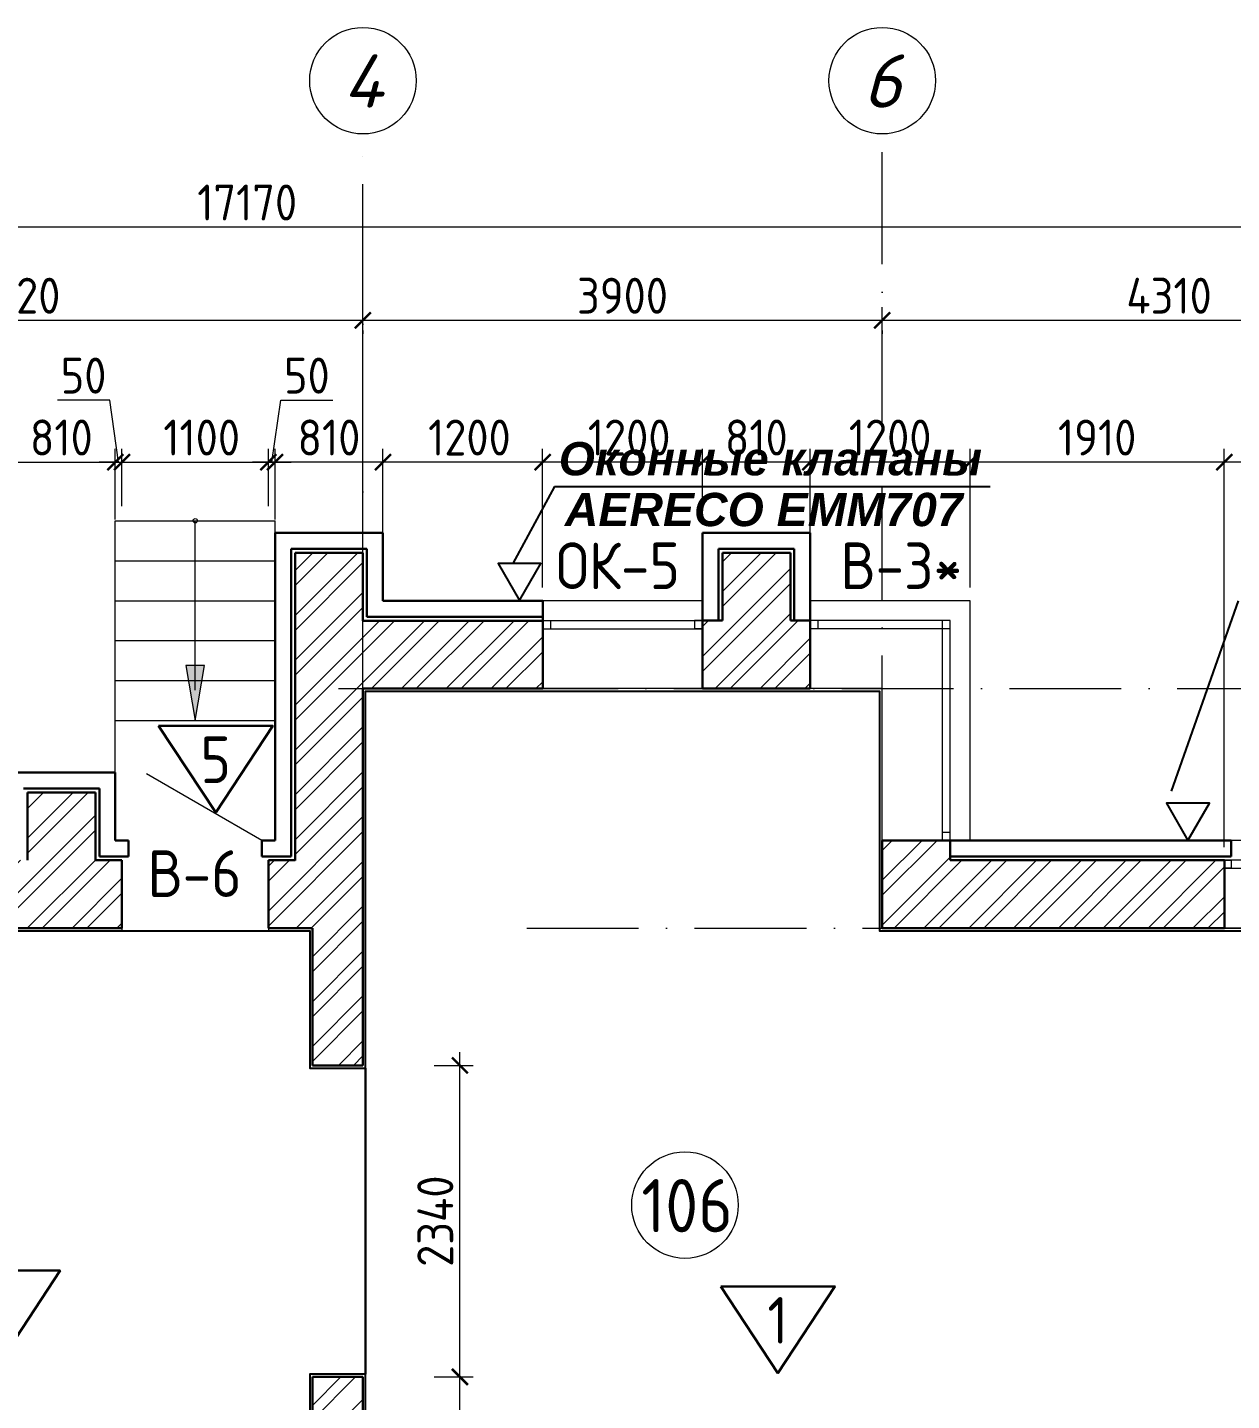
# Model space of a CAD drawing. Header units: millimetres. Extents: x 854812 to 1164625, y 589925 to 823301.
# Drawn here: x 1018185 to 1027229, y 738715 to 749027 of the extents above; entities that cross this region are included whole.
import ezdxf
from ezdxf.enums import TextEntityAlignment as Align

# ---------------------------------------------------------------- set-up
doc = ezdxf.new("R2010")
doc.units = ezdxf.units.MM
doc.linetypes.add('ACAD_ISO10W100', pattern=[18, 12, -3, 0, -3])
doc.linetypes.add('JIS_08_15', pattern=[17.25, 15, -0.75, 0.75, -0.75])
doc.layers.get('Defpoints').update_dxf_attribs({"color": 40})
for name, color, linetype, lineweight in [('АР_Марка_двери', 13, 'Continuous', 9), ('АР_Отделка_трапы-лотки', 133, 'Continuous', 13), ('АР_Штрих_материалы', 27, 'Continuous', 9), ('ДВЕРИ', 184, 'Continuous', 18), ('окна', 132, 'Continuous', 18), ('оси', 50, 'JIS_08_15', 9), ('размеры', 215, 'Continuous', 13), ('стены', 172, 'Continuous', 30), ('текст', 7, 'Continuous', 13), ('УКАЗАТЕЛЬ', 6, 'Continuous', 13)]:
    doc.layers.add(name, color=color, linetype=linetype, lineweight=lineweight)
doc.styles.add('GOST 2.304', font='isocpeur.ttf', dxfattribs={"width": 0.9})
doc.styles.add('Isocpeur', font='isocpeui.ttf')
doc.styles.add('style1', font='arialbi.ttf')
doc.dimstyles.new('1', dxfattribs={"dimscale": 100, "dimtxt": 2.7, "dimasz": 1.2, "dimexe": 1, "dimexo": 1, "dimgap": 0.5, "dimtad": 1, "dimdec": 0, "dimzin": 0, "dimdsep": 46, "dimtxsty": 'GOST 2.304', "dimblk": 'ARCHTICK', "dimcen": 0.09, "dimdle": 1, "dimclrd": 256, "dimclre": 256, "dimclrt": 7, "dimadec": 0, "dimazin": 0, "dimtfac": 1, "dimtdec": 0, "dimtmove": 1, "dimatfit": 3, "dimldrblk": 'ARCHTICK', "dimfxl": 100, "dimtolj": 1, "dimtzin": 0, "dimlwd": 5, "dimlwe": 5, "dimarcsym": 1})

# ---------------------------------------------------------------- blocks, each defined once
blk = doc.blocks.new('ок1000')
at = {"layer": 'окна', "ltscale": 0.1}
for p, q in [((962542, 736582), (962542, 735582)), ((961882, 736532), (961882, 735632))]:
    blk.add_line(p, q, dxfattribs=at)
for points in [[(962092, 735582), (962092, 736582), (962032, 736582), (962032, 735582)], [(962092, 736530), (962092, 736582), (962032, 736582), (962032, 736530)], [(962092, 735634), (962092, 735582), (962032, 735582), (962032, 735634)]]:
    blk.add_lwpolyline(points, close=True, dxfattribs=at)
blk = doc.blocks.new('_ArchTick')
at = {"color": 0, "linetype": 'ByBlock', "const_width": 0.15}
blk.add_lwpolyline([(-0.5, -0.5), (0.5, 0.5)], dxfattribs=at)
blk = doc.blocks.new('*D662')
at = {"layer": 'Defpoints', "color": 0, "lineweight": 50, "ltscale": 0.1}
for p in [(1022055, 745762), (1023255, 745232), (1022055, 744722)]:
    blk.add_point(p, dxfattribs=at)
at = {"layer": 'размеры', "lineweight": 5, "ltscale": 0.1}
for p, q in [((1022055, 744822), (1022055, 745862)), ((1023255, 745332), (1023255, 745862)), ((1023355, 745762), (1021955, 745762))]:
    blk.add_line(p, q, dxfattribs=at)
at = {"layer": 'размеры', "lineweight": 5, "ltscale": 0.1, "xscale": 120, "yscale": 120, "zscale": 120, "rotation": 180}
blk.add_blockref('_ArchTick', (1022055, 745762), dxfattribs=at)
at = {"layer": 'размеры', "lineweight": 5, "ltscale": 0.1, "xscale": 120, "yscale": 120, "zscale": 120}
blk.add_blockref('_ArchTick', (1023255, 745762), dxfattribs=at)
at = {"layer": 'размеры', "color": 7, "ltscale": 0.1, "insert": (1022705, 745947), "char_height": 270, "attachment_point": 5, "style": 'GOST 2.304'}
blk.add_mtext('\\A1;1200', dxfattribs=at)
blk = doc.blocks.new('*D663')
at = {"layer": 'Defpoints', "color": 0, "lineweight": 50, "ltscale": 0.1}
for p in [(1024065, 745762), (1024065, 744722), (1025265, 744722)]:
    blk.add_point(p, dxfattribs=at)
at = {"layer": 'размеры', "lineweight": 5, "ltscale": 0.1}
for p, q in [((1024065, 744822), (1024065, 745862)), ((1025265, 744822), (1025265, 745862)), ((1025365, 745762), (1023965, 745762))]:
    blk.add_line(p, q, dxfattribs=at)
at = {"layer": 'размеры', "lineweight": 5, "ltscale": 0.1, "xscale": 120, "yscale": 120, "zscale": 120, "rotation": 180}
blk.add_blockref('_ArchTick', (1024065, 745762), dxfattribs=at)
at = {"layer": 'размеры', "lineweight": 5, "ltscale": 0.1, "xscale": 120, "yscale": 120, "zscale": 120}
blk.add_blockref('_ArchTick', (1025265, 745762), dxfattribs=at)
at = {"layer": 'размеры', "color": 7, "ltscale": 0.1, "insert": (1024665, 745947), "char_height": 270, "attachment_point": 5, "style": 'GOST 2.304'}
blk.add_mtext('\\A1;1200', dxfattribs=at)
blk = doc.blocks.new('*D664')
at = {"layer": 'Defpoints', "color": 0, "lineweight": 50, "ltscale": 0.1}
for p in [(1023255, 745762), (1023255, 745232), (1024065, 745232)]:
    blk.add_point(p, dxfattribs=at)
at = {"layer": 'размеры', "lineweight": 5, "ltscale": 0.1}
for p, q in [((1023255, 745332), (1023255, 745862)), ((1024065, 745332), (1024065, 745862)), ((1024165, 745762), (1023155, 745762))]:
    blk.add_line(p, q, dxfattribs=at)
at = {"layer": 'размеры', "lineweight": 5, "ltscale": 0.1, "xscale": 120, "yscale": 120, "zscale": 120, "rotation": 180}
blk.add_blockref('_ArchTick', (1023255, 745762), dxfattribs=at)
at = {"layer": 'размеры', "lineweight": 5, "ltscale": 0.1, "xscale": 120, "yscale": 120, "zscale": 120}
blk.add_blockref('_ArchTick', (1024065, 745762), dxfattribs=at)
at = {"layer": 'размеры', "color": 7, "ltscale": 0.1, "insert": (1023660, 745947), "char_height": 270, "attachment_point": 5, "style": 'GOST 2.304'}
blk.add_mtext('\\A1;810', dxfattribs=at)
blk = doc.blocks.new('*D527')
at = {"layer": 'Defpoints', "color": 0, "lineweight": 50, "ltscale": 0.1}
for p in [(1019995, 745762), (1018895, 745509), (1019995, 745509)]:
    blk.add_point(p, dxfattribs=at)
at = {"layer": 'размеры', "lineweight": 5, "ltscale": 0.1}
for p, q in [((1018895, 745609), (1018895, 745862)), ((1019995, 745609), (1019995, 745862)), ((1018795, 745762), (1020095, 745762))]:
    blk.add_line(p, q, dxfattribs=at)
at = {"layer": 'размеры', "lineweight": 5, "ltscale": 0.1, "xscale": 120, "yscale": 120, "zscale": 120, "rotation": 180}
blk.add_blockref('_ArchTick', (1018895, 745762), dxfattribs=at)
at = {"layer": 'размеры', "lineweight": 5, "ltscale": 0.1, "xscale": 120, "yscale": 120, "zscale": 120}
blk.add_blockref('_ArchTick', (1019995, 745762), dxfattribs=at)
at = {"layer": 'размеры', "color": 7, "ltscale": 0.1, "insert": (1019494, 745947), "char_height": 270, "attachment_point": 5, "style": 'GOST 2.304'}
blk.add_mtext('\\A1;1100', dxfattribs=at)
blk = doc.blocks.new('*D537')
at = {"layer": 'Defpoints', "color": 0, "lineweight": 50, "ltscale": 0.1}
for p in [(1027175, 745762), (1027175, 742772), (1028175, 742772)]:
    blk.add_point(p, dxfattribs=at)
at = {"layer": 'размеры', "lineweight": 5, "ltscale": 0.1}
for p, q in [((1027175, 742872), (1027175, 745862)), ((1028175, 742872), (1028175, 745862)), ((1028275, 745762), (1027075, 745762))]:
    blk.add_line(p, q, dxfattribs=at)
at = {"layer": 'размеры', "lineweight": 5, "ltscale": 0.1, "xscale": 120, "yscale": 120, "zscale": 120, "rotation": 180}
blk.add_blockref('_ArchTick', (1027175, 745762), dxfattribs=at)
at = {"layer": 'размеры', "lineweight": 5, "ltscale": 0.1, "xscale": 120, "yscale": 120, "zscale": 120}
blk.add_blockref('_ArchTick', (1028175, 745762), dxfattribs=at)
at = {"layer": 'размеры', "color": 7, "ltscale": 0.1, "insert": (1027675, 745947), "char_height": 270, "attachment_point": 5, "style": 'GOST 2.304'}
blk.add_mtext('\\A1;1000', dxfattribs=at)
blk = doc.blocks.new('*D538')
at = {"layer": 'Defpoints', "color": 0, "lineweight": 50, "ltscale": 0.1}
for p in [(1025265, 745762), (1025265, 744722), (1027175, 742772)]:
    blk.add_point(p, dxfattribs=at)
at = {"layer": 'размеры', "lineweight": 5, "ltscale": 0.1}
for p, q in [((1025265, 744822), (1025265, 745862)), ((1027175, 742872), (1027175, 745862)), ((1027275, 745762), (1025165, 745762))]:
    blk.add_line(p, q, dxfattribs=at)
at = {"layer": 'размеры', "lineweight": 5, "ltscale": 0.1, "xscale": 120, "yscale": 120, "zscale": 120, "rotation": 180}
blk.add_blockref('_ArchTick', (1025265, 745762), dxfattribs=at)
at = {"layer": 'размеры', "lineweight": 5, "ltscale": 0.1, "xscale": 120, "yscale": 120, "zscale": 120}
blk.add_blockref('_ArchTick', (1027175, 745762), dxfattribs=at)
at = {"layer": 'размеры', "color": 7, "ltscale": 0.1, "insert": (1026220, 745947), "char_height": 270, "attachment_point": 5, "style": 'GOST 2.304'}
blk.add_mtext('\\A1;1910', dxfattribs=at)
blk = doc.blocks.new('*D539')
at = {"layer": 'Defpoints', "color": 0, "lineweight": 50, "ltscale": 0.1}
for p in [(1020045, 745762), (1020045, 745232), (1020855, 745232)]:
    blk.add_point(p, dxfattribs=at)
at = {"layer": 'размеры', "lineweight": 5, "ltscale": 0.1}
for p, q in [((1020045, 745332), (1020045, 745862)), ((1020855, 745332), (1020855, 745862)), ((1020955, 745762), (1019945, 745762))]:
    blk.add_line(p, q, dxfattribs=at)
at = {"layer": 'размеры', "lineweight": 5, "ltscale": 0.1, "xscale": 120, "yscale": 120, "zscale": 120, "rotation": 180}
blk.add_blockref('_ArchTick', (1020045, 745762), dxfattribs=at)
at = {"layer": 'размеры', "lineweight": 5, "ltscale": 0.1, "xscale": 120, "yscale": 120, "zscale": 120}
blk.add_blockref('_ArchTick', (1020855, 745762), dxfattribs=at)
at = {"layer": 'размеры', "color": 7, "ltscale": 0.1, "insert": (1020450, 745947), "char_height": 270, "attachment_point": 5, "style": 'GOST 2.304'}
blk.add_mtext('\\A1;810', dxfattribs=at)
blk = doc.blocks.new('*D541')
at = {"layer": 'Defpoints', "color": 0, "lineweight": 50, "ltscale": 0.1}
for p in [(1018845, 745762), (1018035, 745232), (1018845, 745232)]:
    blk.add_point(p, dxfattribs=at)
at = {"layer": 'размеры', "lineweight": 5, "ltscale": 0.1}
for p, q in [((1018035, 745332), (1018035, 745862)), ((1018845, 745332), (1018845, 745862)), ((1017935, 745762), (1018945, 745762))]:
    blk.add_line(p, q, dxfattribs=at)
at = {"layer": 'размеры', "lineweight": 5, "ltscale": 0.1, "xscale": 120, "yscale": 120, "zscale": 120, "rotation": 180}
blk.add_blockref('_ArchTick', (1018035, 745762), dxfattribs=at)
at = {"layer": 'размеры', "lineweight": 5, "ltscale": 0.1, "xscale": 120, "yscale": 120, "zscale": 120}
blk.add_blockref('_ArchTick', (1018845, 745762), dxfattribs=at)
at = {"layer": 'размеры', "color": 7, "ltscale": 0.1, "insert": (1018440, 745947), "char_height": 270, "attachment_point": 5, "style": 'GOST 2.304'}
blk.add_mtext('\\A1;810', dxfattribs=at)
blk = doc.blocks.new('*D544')
at = {"layer": 'Defpoints', "color": 0, "lineweight": 50, "ltscale": 0.1}
for p in [(1021140, 738892), (1021434, 738892), (1020705, 737482)]:
    blk.add_point(p, dxfattribs=at)
at = {"layer": 'размеры', "lineweight": 5, "ltscale": 0.1}
for p, q in [((1021434, 737382), (1021434, 738992)), ((1021240, 738892), (1021534, 738892)), ((1020805, 737482), (1021534, 737482))]:
    blk.add_line(p, q, dxfattribs=at)
at = {"layer": 'размеры', "lineweight": 5, "ltscale": 0.1, "xscale": 120, "yscale": 120, "zscale": 120}
for p, rotation in [((1021434, 738892), 90), ((1021434, 737482), 270)]:
    blk.add_blockref('_ArchTick', p, dxfattribs=dict(at, rotation=rotation))
at = {"layer": 'размеры', "color": 7, "ltscale": 0.1, "insert": (1021249, 738050), "char_height": 270, "attachment_point": 5, "rotation": 90, "style": 'GOST 2.304'}
blk.add_mtext('\\A1;1410', dxfattribs=at)
blk = doc.blocks.new('*D545')
at = {"layer": 'Defpoints', "color": 0, "lineweight": 50, "ltscale": 0.1}
for p in [(1021140, 741232), (1021434, 741232), (1021240, 738892)]:
    blk.add_point(p, dxfattribs=at)
at = {"layer": 'размеры', "lineweight": 5, "ltscale": 0.1}
for p, q in [((1021434, 738792), (1021434, 741332)), ((1021240, 741232), (1021534, 741232)), ((1021340, 738892), (1021534, 738892))]:
    blk.add_line(p, q, dxfattribs=at)
at = {"layer": 'размеры', "lineweight": 5, "ltscale": 0.1, "xscale": 120, "yscale": 120, "zscale": 120}
for p, rotation in [((1021434, 741232), 90), ((1021434, 738892), 270)]:
    blk.add_blockref('_ArchTick', p, dxfattribs=dict(at, rotation=rotation))
at = {"layer": 'размеры', "color": 7, "ltscale": 0.1, "insert": (1021249, 740062), "char_height": 270, "attachment_point": 5, "rotation": 90, "style": 'GOST 2.304'}
blk.add_mtext('\\A1;2340', dxfattribs=at)
blk = doc.blocks.new('*D548')
at = {"layer": 'Defpoints', "color": 0, "lineweight": 50}
for p in [(1024605, 746850), (1024605, 746827), (1028915, 746850)]:
    blk.add_point(p, dxfattribs=at)
at = {"layer": 'размеры', "lineweight": 5}
for p, q in [((1029015, 746827), (1024505, 746827)), ((1024605, 746750), (1024605, 746727)), ((1028915, 746750), (1028915, 746727))]:
    blk.add_line(p, q, dxfattribs=at)
at = {"layer": 'размеры', "lineweight": 5, "xscale": 120, "yscale": 120, "zscale": 120, "rotation": 180}
blk.add_blockref('_ArchTick', (1024605, 746827), dxfattribs=at)
at = {"layer": 'размеры', "lineweight": 5, "xscale": 120, "yscale": 120, "zscale": 120}
blk.add_blockref('_ArchTick', (1028915, 746827), dxfattribs=at)
at = {"layer": 'размеры', "color": 7, "insert": (1026760, 747012), "char_height": 270, "attachment_point": 5, "style": 'GOST 2.304'}
blk.add_mtext('\\A1;4310', dxfattribs=at)
blk = doc.blocks.new('*D549')
at = {"layer": 'Defpoints', "color": 0, "lineweight": 50}
for p in [(1011745, 747550), (1011745, 747527), (1028915, 747550)]:
    blk.add_point(p, dxfattribs=at)
at = {"layer": 'размеры', "lineweight": 5}
for p, q in [((1029015, 747527), (1011645, 747527)), ((1011745, 747450), (1011745, 747427)), ((1028915, 747450), (1028915, 747427))]:
    blk.add_line(p, q, dxfattribs=at)
at = {"layer": 'размеры', "lineweight": 5, "xscale": 120, "yscale": 120, "zscale": 120, "rotation": 180}
blk.add_blockref('_ArchTick', (1011745, 747527), dxfattribs=at)
at = {"layer": 'размеры', "lineweight": 5, "xscale": 120, "yscale": 120, "zscale": 120}
blk.add_blockref('_ArchTick', (1028915, 747527), dxfattribs=at)
at = {"layer": 'размеры', "color": 7, "insert": (1019836, 747712), "char_height": 270, "attachment_point": 5, "style": 'GOST 2.304'}
blk.add_mtext('\\A1;17170', dxfattribs=at)
blk = doc.blocks.new('*D550')
at = {"layer": 'Defpoints', "color": 0, "lineweight": 50, "ltscale": 0.1}
for p in [(1020705, 746827), (1020705, 746467), (1024605, 746467)]:
    blk.add_point(p, dxfattribs=at)
at = {"layer": 'размеры', "lineweight": 5, "ltscale": 0.1}
for p, q in [((1020705, 746567), (1020705, 746927)), ((1024605, 746567), (1024605, 746927)), ((1024705, 746827), (1020605, 746827))]:
    blk.add_line(p, q, dxfattribs=at)
at = {"layer": 'размеры', "lineweight": 5, "ltscale": 0.1, "xscale": 120, "yscale": 120, "zscale": 120, "rotation": 180}
blk.add_blockref('_ArchTick', (1020705, 746827), dxfattribs=at)
at = {"layer": 'размеры', "lineweight": 5, "ltscale": 0.1, "xscale": 120, "yscale": 120, "zscale": 120}
blk.add_blockref('_ArchTick', (1024605, 746827), dxfattribs=at)
at = {"layer": 'размеры', "color": 7, "ltscale": 0.1, "insert": (1022655, 747012), "char_height": 270, "attachment_point": 5, "style": 'GOST 2.304'}
blk.add_mtext('\\A1;3900', dxfattribs=at)
blk = doc.blocks.new('*D553')
at = {"layer": 'Defpoints', "color": 0, "lineweight": 50}
for p in [(1015485, 746850), (1015485, 746827), (1020705, 746850)]:
    blk.add_point(p, dxfattribs=at)
at = {"layer": 'размеры', "lineweight": 5}
for p, q in [((1020805, 746827), (1015385, 746827)), ((1015485, 746750), (1015485, 746727)), ((1020705, 746750), (1020705, 746727))]:
    blk.add_line(p, q, dxfattribs=at)
at = {"layer": 'размеры', "lineweight": 5, "xscale": 120, "yscale": 120, "zscale": 120, "rotation": 180}
blk.add_blockref('_ArchTick', (1015485, 746827), dxfattribs=at)
at = {"layer": 'размеры', "lineweight": 5, "xscale": 120, "yscale": 120, "zscale": 120}
blk.add_blockref('_ArchTick', (1020705, 746827), dxfattribs=at)
at = {"layer": 'размеры', "color": 7, "insert": (1018095, 747012), "char_height": 270, "attachment_point": 5, "style": 'GOST 2.304'}
blk.add_mtext('\\A1;5220', dxfattribs=at)
blk = doc.blocks.new('*D641')
at = {"layer": 'Defpoints', "color": 0, "lineweight": 50, "ltscale": 0.1}
for p in [(1018895, 745762), (1018845, 745332), (1018895, 745332)]:
    blk.add_point(p, dxfattribs=at)
at = {"layer": 'размеры', "lineweight": 5, "ltscale": 0.1}
for p, q in [((1018803, 746227), (1018411, 746227)), ((1018870, 745762), (1018803, 746227)), ((1018845, 745432), (1018845, 745862)), ((1018895, 745432), (1018895, 745862)), ((1018845, 745762), (1018725, 745762)), ((1018845, 745762), (1018895, 745762)), ((1018845, 745762), (1018895, 745762)), ((1018895, 745762), (1019015, 745762))]:
    blk.add_line(p, q, dxfattribs=at)
at = {"layer": 'размеры', "lineweight": 5, "ltscale": 0.1, "xscale": 120, "yscale": 120, "zscale": 120}
blk.add_blockref('_ArchTick', (1018845, 745762), dxfattribs=at)
at = {"layer": 'размеры', "lineweight": 5, "ltscale": 0.1, "xscale": 120, "yscale": 120, "zscale": 120, "rotation": 180}
blk.add_blockref('_ArchTick', (1018895, 745762), dxfattribs=at)
at = {"layer": 'размеры', "color": 7, "ltscale": 0.1, "insert": (1018607, 746412), "char_height": 270, "attachment_point": 5, "style": 'GOST 2.304'}
blk.add_mtext('\\A1;50', dxfattribs=at)
blk = doc.blocks.new('*D642')
at = {"layer": 'Defpoints', "color": 0, "lineweight": 50, "ltscale": 0.1}
for p in [(1019995, 745762), (1019995, 745332), (1020045, 745332)]:
    blk.add_point(p, dxfattribs=at)
at = {"layer": 'размеры', "lineweight": 5, "ltscale": 0.1}
for p, q in [((1020020, 745762), (1020088, 746227)), ((1020088, 746227), (1020480, 746227)), ((1019995, 745432), (1019995, 745862)), ((1020045, 745432), (1020045, 745862)), ((1019995, 745762), (1019875, 745762)), ((1020045, 745762), (1019995, 745762)), ((1020045, 745762), (1019995, 745762)), ((1020045, 745762), (1020165, 745762))]:
    blk.add_line(p, q, dxfattribs=at)
at = {"layer": 'размеры', "lineweight": 5, "ltscale": 0.1, "xscale": 120, "yscale": 120, "zscale": 120}
blk.add_blockref('_ArchTick', (1019995, 745762), dxfattribs=at)
at = {"layer": 'размеры', "lineweight": 5, "ltscale": 0.1, "xscale": 120, "yscale": 120, "zscale": 120, "rotation": 180}
blk.add_blockref('_ArchTick', (1020045, 745762), dxfattribs=at)
at = {"layer": 'размеры', "color": 7, "ltscale": 0.1, "insert": (1020284, 746412), "char_height": 270, "attachment_point": 5, "style": 'GOST 2.304'}
blk.add_mtext('\\A1;50', dxfattribs=at)
blk = doc.blocks.new('*D644')
at = {"layer": 'Defpoints', "color": 0, "lineweight": 50, "ltscale": 0.1}
for p in [(1020855, 745762), (1022055, 745232), (1020855, 744722)]:
    blk.add_point(p, dxfattribs=at)
at = {"layer": 'размеры', "lineweight": 5, "ltscale": 0.1}
for p, q in [((1020855, 744822), (1020855, 745862)), ((1022055, 745332), (1022055, 745862)), ((1022155, 745762), (1020755, 745762))]:
    blk.add_line(p, q, dxfattribs=at)
at = {"layer": 'размеры', "lineweight": 5, "ltscale": 0.1, "xscale": 120, "yscale": 120, "zscale": 120, "rotation": 180}
blk.add_blockref('_ArchTick', (1020855, 745762), dxfattribs=at)
at = {"layer": 'размеры', "lineweight": 5, "ltscale": 0.1, "xscale": 120, "yscale": 120, "zscale": 120}
blk.add_blockref('_ArchTick', (1022055, 745762), dxfattribs=at)
at = {"layer": 'размеры', "color": 7, "ltscale": 0.1, "insert": (1021505, 745947), "char_height": 270, "attachment_point": 5, "style": 'GOST 2.304'}
blk.add_mtext('\\A1;1200', dxfattribs=at)

msp = doc.modelspace()

# ---------------------------------------------------------------- hatches: boundary and pattern name
at = {"layer": 'АР_Штрих_материалы', "ltscale": 100}
h = msp.add_hatch(dxfattribs=at)
h.set_pattern_fill('ANSI32', color=256, scale=25, style=0)
h.set_pattern_definition([(45, (51302.94, 0), (-168.3798, 168.3798), []), (45, (51415.2, 0), (-168.3798, 168.3798), [])])
h.paths.add_polyline_path([(1012815.5, 742771.9), (1011745.5, 742771.9), (1011745.5, 743281.9), (1011235.5, 743281.9), (1011235.5, 740661.4), (1011745.5, 740661.4), (1011745.5, 742262.1), (1012815.5, 742262.1)])
h.paths.add_polyline_path([(1016835.5, 742771.9), (1015485.5, 742771.9), (1015485.5, 743281.9), (1014975.5, 743281.9), (1014975.5, 742771.9), (1013915.5, 742771.9), (1013915.5, 742262.1), (1014975.5, 742262.1), (1014975.5, 740688.9), (1015225.5, 740688.9), (1015365.5, 740688.9), (1015365.5, 740548.9), (1015225.5, 740548.9), (1014975.5, 740548.9), (1014975.5, 740428.9), (1015225.5, 740428.9), (1015365.5, 740428.9), (1015365.5, 740158.9), (1015225.5, 740158.9), (1014975.5, 740158.9), (1014975.5, 737861.9), (1013815.5, 737861.9), (1013815.5, 737481.6), (1014975.5, 737481.6), (1014975.5, 737351.9), (1016595.5, 737351.9), (1016595.5, 737481.6), (1018335.5, 737481.6), (1018335.5, 736151.9), (1017915.4, 736151.9), (1017915.4, 736031.9), (1018335.5, 736031.9), (1018335.5, 735771.9), (1018455.5, 735771.9), (1018455.5, 737481.6), (1020705.5, 737481.6), (1020705.5, 738891.9), (1020325.5, 738891.9), (1020325.5, 737861.9), (1015485.5, 737861.9), (1015485.5, 738461.9), (1015485.5, 739638.9), (1015365.2, 739638.9), (1015225.2, 739638.9), (1015225.2, 739778.9), (1015365.2, 739778.9), (1015485.1, 739778.9), (1015485.1, 739898.9), (1015365.2, 739898.9), (1015225.2, 739898.9), (1015225.2, 740038.9), (1015365.2, 740038.9), (1015485.5, 740038.9), (1015485.5, 742261.9), (1016835.5, 742262)])
h.paths.add_polyline_path([(1018895.5, 742771.9), (1018695.5, 742771.9), (1018695.5, 743281.9), (1018185.5, 743281.9), (1018185.5, 742771.9), (1018035.5, 742771.9), (1018035.5, 742262), (1018895.5, 742262.1)], flags=17)
h.paths.add_polyline_path([(1020705.5, 744061.9), (1022055.5, 744061.9), (1022055.5, 744571.6), (1020705.5, 744571.6), (1020705.5, 745081.6), (1020195.5, 745081.6), (1020195.5, 742771.9), (1019995.5, 742771.9), (1019995.5, 742262.1), (1020325.5, 742262.1), (1020325.5, 741232.1), (1020705.5, 741232.1)])
h.paths.add_polyline_path([(1024065.5, 744571.9), (1023915.5, 744571.9), (1023915.5, 745081.9), (1023405.5, 745081.9), (1023405.5, 744571.9), (1023255.5, 744571.9), (1023255.5, 744061.9), (1024065.5, 744061.9)])
h.paths.add_polyline_path([(1027175.5, 742771.9), (1025115.5, 742771.9), (1025115.5, 742921.9), (1024605.5, 742921.9), (1024605.5, 742261.9), (1027175.5, 742261.9)])
h.paths.add_polyline_path([(1029935.5, 742771.9), (1028175.5, 742771.9), (1028175.5, 742261.9), (1028915.5, 742261.9), (1028915.5, 742261.6), (1028915.5, 742111.9), (1029425.5, 742111.9), (1029425.5, 742261.9), (1029935.5, 742261.9)])
h.paths.add_polyline_path([(1029935.5, 739661.6), (1029425.5, 739661.6), (1029425.5, 739811.6), (1028915.5, 739811.6), (1028915.5, 739001.6), (1029425.5, 739001.6), (1029425.5, 739152), (1029935.5, 739152.1)])
h.paths.add_polyline_path([(1029415.5, 739541.6), (1029555.5, 739541.6), (1029555.5, 739272), (1029415.5, 739272)], flags=16)
h.paths.add_polyline_path([(1029675.5, 739541.6), (1029815.5, 739541.6), (1029815.5, 739272), (1029675.5, 739272)], flags=16)
h.paths.add_polyline_path([(1028375.5, 737861.9), (1025105.5, 737861.9), (1025105.5, 737741.9), (1025105.5, 737601.9), (1024965.5, 737601.9), (1024965.5, 737741.9), (1024965.5, 737861.9), (1023495.5, 737861.9), (1023495.5, 736261.4), (1025095.5, 736261.4), (1025095.5, 736381.4), (1023875.5, 736381.4), (1023875.5, 737481.6), (1024705.5, 737481.8), (1024705.5, 737601.9), (1024705.5, 737741.9), (1024845.5, 737741.9), (1024845.5, 737601.9), (1024845.5, 737481.8), (1024975.5, 737481.9), (1024975.5, 737241.4), (1025095.5, 737241.4), (1025095.5, 737481.9), (1025225.5, 737481.9), (1025225.5, 737601.9), (1025225.5, 737741.9), (1025365.5, 737741.9), (1025365.5, 737601.9), (1025365.5, 737481.9), (1027715.5, 737481.9), (1027715.5, 736601.9), (1028225.5, 736601.9), (1028225.5, 737481.6), (1028375.5, 737481.6)])
h.paths.add_polyline_path([(1028225.5, 735601.9), (1027715.5, 735601.9), (1027715.5, 735381.9), (1025037.9, 735381.9, -0.0804194), (1024910, 735381.9), (1023875.5, 735381.9), (1023875.5, 735451.4), (1023495.5, 735451.4), (1023495.5, 734941.4), (1023875.5, 734941.4), (1023875.5, 735261.9), (1027715.5, 735261.9), (1027715.5, 732542.3), (1028225.5, 732542.3)])
at = {"layer": 'текст', "ltscale": 0.1}
h = msp.add_hatch(color=7, dxfattribs=at)
h.dxf.hatch_style = 1
h.paths.add_polyline_path([(1019445.5, 744234.7), (1019374.8, 744234.7), (1019445.5, 743821.9), (1019516.1, 744234.7)])

# ---------------------------------------------------------------- linework, layer by layer
at = {"layer": 'Defpoints', "ltscale": 40}
for p, q in [((1022144.2, 745580.1), (1021830.6, 745001.1)), ((1022144.2, 745580.1), (1025415.6, 745580.1)), ((1027279.6, 744721.7), (1026776.5, 743292.5))]:
    msp.add_line(p, q, dxfattribs=at)
for points in [[(1021881.6, 744722.1), (1022042.7, 745001.1), (1021720.6, 745001.1)], [(1026901.6, 742921.9), (1027062.7, 743200.9), (1026740.6, 743200.9)]]:
    msp.add_lwpolyline(points, close=True, dxfattribs=at)
at = {"layer": 'Defpoints', "ltscale": 0.1}
for points in [[(1020725.5, 741212.1), (1020725.5, 741212.1), (1020725.5, 744041.9), (1024585.5, 744041.9), (1024585.5, 742241.9), (1028895.5, 742241.9), (1028895.5, 737881.9), (1028895.5, 737881.9), (1023475.5, 737881.9), (1023475.5, 737881.9), (1023475.5, 737881.9), (1023475.5, 737881.9), (1023475.5, 737881.9), (1023475.5, 728881.6), (1020725.5, 728881.6), (1020725.5, 734661.6), (1018475.5, 734661.6), (1018475.5, 737461.6), (1020725.5, 737461.6), (1020725.5, 741212.1)], [(1020725.5, 738911.9), (1020305.5, 738911.9), (1020305.5, 738911.9), (1020305.5, 738911.9), (1020305.5, 737881.9), (1015505.5, 737881.9), (1015505.5, 742241.9), (1020305.5, 742242.1), (1020305.5, 741212.1), (1020305.5, 741212.1), (1020305.5, 741212.1), (1020725.5, 741212.1)]]:
    msp.add_lwpolyline(points, close=True, dxfattribs=at)
at = {"layer": 'АР_Отделка_трапы-лотки', "ltscale": 0.1}
for p, q in [((1018895.5, 742262), (1018895.5, 742242)), ((1019995.5, 742261.6), (1019995.5, 742241.6))]:
    msp.add_line(p, q, dxfattribs=at)
msp.add_lwpolyline([(1020725.5, 737461.6), (1020725.5, 737861.9), (1020725.5, 738911.9), (1020305.5, 738911.9), (1020305.5, 737881.9), (1015505.5, 737881.9), (1015505.5, 742241.9), (1020305.5, 742242.1), (1020305.5, 741212.1), (1020725.5, 741212.1), (1020725.5, 744041.9), (1024585.5, 744041.9), (1024585.5, 742241.9), (1028895.5, 742241.9), (1028895.5, 737881.9), (1023475.5, 737881.9), (1023475.5, 737481.6), (1023475.5, 736241.4)], dxfattribs=at)
at = {"layer": 'ДВЕРИ', "ltscale": 0.1}
msp.add_line((1019945.5, 742921.9), (1019079.3, 743421.9), dxfattribs=at)
at = {"layer": 'окна', "ltscale": 0.1}
for p, q in [((1023255.5, 744721.9), (1022055.5, 744721.9)), ((1025265.5, 744721.9), (1024065.5, 744721.9)), ((1025265.5, 742921.9), (1025265.5, 744721.9)), ((1025115.5, 742921.9), (1025115.5, 744571.9)), ((1023255.5, 744061.9), (1022055.5, 744061.9)), ((1024605.5, 744061.9), (1024065.5, 744061.9)), ((1024605.5, 742921.9), (1024605.5, 744061.9))]:
    msp.add_line(p, q, dxfattribs=at)
for points in [[(1022055.5, 744511.6), (1023255.5, 744511.6), (1023255.5, 744571.6), (1022055.5, 744571.6)], [(1022055.5, 744511.6), (1022115.5, 744511.6), (1022115.5, 744571.6), (1022055.5, 744571.6)], [(1023195.5, 744511.9), (1023255.5, 744511.9), (1023255.5, 744571.9), (1023195.5, 744571.9)], [(1024065.5, 744511.9), (1025115.5, 744511.9), (1025115.5, 744571.9), (1024065.5, 744571.9)], [(1024065.5, 744511.9), (1024125.5, 744511.9), (1024125.5, 744571.9), (1024065.5, 744571.9)], [(1025055.5, 744511.9), (1025115.5, 744511.9), (1025115.5, 744571.9), (1025055.5, 744571.9)], [(1025055.5, 744571.9), (1025055.5, 742921.9), (1025115.5, 742921.9), (1025115.5, 744571.9)], [(1025055.5, 742921.9), (1025115.5, 742921.9), (1025115.5, 742981.9), (1025055.5, 742981.9)]]:
    msp.add_lwpolyline(points, close=True, dxfattribs=at)
at = {"layer": 'оси', "color": 7, "linetype": 'ACAD_ISO10W100', "ltscale": 70}
for p, q in [((1020705.5, 744488.9), (1020705.5, 748226.6)), ((1024605.5, 743468.9), (1024605.5, 748226.6)), ((1020521.1, 744061.9), (1033992.5, 744061.9)), ((1021936.2, 742261.9), (1033992.5, 742261.9))]:
    msp.add_line(p, q, dxfattribs=at)
at = {"layer": 'размеры', "ltscale": 0.1}
msp.add_line((1020705.5, 742817.8), (1020705.5, 747557.6), dxfattribs=at)
at = {"layer": 'стены', "ltscale": 0.1}
for p, q in [((1020045.5, 742921.9), (1020045.5, 745231.6)), ((1020045.5, 745231.6), (1020855.5, 745231.6)), ((1020855.5, 744721.6), (1020855.5, 745231.6)), ((1023255.5, 744061.9), (1023255.5, 745231.9)), ((1023255.5, 745231.9), (1024065.5, 745231.9)), ((1024065.5, 744062), (1024065.5, 745231.9)), ((1020165.5, 742801.6), (1020165.5, 745111.6)), ((1020165.5, 745111.6), (1020735.5, 745111.6)), ((1020735.5, 744601.6), (1020735.5, 745111.6)), ((1023375.5, 744571.9), (1023375.5, 745111.9)), ((1023375.5, 745111.9), (1023945.5, 745111.9)), ((1023945.5, 744571.9), (1023945.5, 745111.9)), ((1020195.5, 742771.6), (1020195.5, 745081.6)), ((1020195.5, 745081.6), (1020705.5, 745081.6)), ((1020705.5, 744571.6), (1020705.5, 745081.6)), ((1023405.5, 744571.9), (1023405.5, 745081.9)), ((1023405.5, 745081.9), (1023915.5, 745081.9)), ((1023915.5, 744571.9), (1023915.5, 745081.9)), ((1020855.5, 744721.6), (1022055.5, 744721.6)), ((1022055.5, 744061.9), (1022055.5, 744721.6)), ((1020735.5, 744601.6), (1022055.5, 744601.6)), ((1020705.5, 744571.6), (1022055.5, 744571.6)), ((1023405.5, 744571.9), (1023255.5, 744571.9)), ((1024065.5, 744571.9), (1023915.5, 744571.9)), ((1020705.5, 741232.1), (1020705.5, 744061.9)), ((1022055.5, 744061.9), (1020705.5, 744061.9)), ((1020735.5, 744062), (1020735.5, 744062.1)), ((1024065.5, 744061.9), (1023255.5, 744061.9)), ((1018035.5, 743431.9), (1018845.5, 743431.9)), ((1018845.5, 742921.9), (1018845.5, 743431.9)), ((1018155.5, 743311.9), (1018725.5, 743311.9)), ((1018185.5, 742771.9), (1018185.5, 743281.9)), ((1018185.5, 743281.9), (1018695.5, 743281.9)), ((1018695.5, 742771.9), (1018695.5, 743281.9)), ((1018725.5, 742801.6), (1018725.5, 743311.9)), ((1018845.5, 742921.9), (1018945.5, 742921.9)), ((1018945.5, 742921.9), (1018945.5, 742801.9)), ((1019945.5, 742921.9), (1019945.5, 742801.9)), ((1020045.5, 742921.9), (1019945.5, 742921.9)), ((1027225.5, 742921.9), (1024605.5, 742921.9)), ((1024605.5, 742261.9), (1024605.5, 742921.9)), ((1025115.5, 742921.9), (1025115.5, 742771.9)), ((1027225.5, 742921.9), (1027225.5, 742801.9)), ((1018895.5, 742771.9), (1018695.5, 742771.9)), ((1018725.5, 742801.6), (1018945.5, 742801.6)), ((1018895.5, 742262), (1018895.5, 742771.9)), ((1020165.5, 742801.6), (1019945.5, 742801.6)), ((1019995.5, 742261.6), (1019995.5, 742771.9)), ((1019995.5, 742771.9), (1020195.5, 742771.9)), ((1027225.5, 742801.9), (1025115.5, 742801.9)), ((1027175.5, 742771.9), (1025115.5, 742771.9)), ((1027175.5, 742771.9), (1027175.5, 742261.9)), ((1018895.5, 742262), (1018035.5, 742262)), ((1019995.5, 742262.1), (1020325.5, 742262.1)), ((1020325.5, 741232.1), (1020325.5, 742262.1)), ((1027175.5, 742261.9), (1024605.5, 742261.9)), ((1020325.5, 741232.1), (1020705.5, 741232.1)), ((1020325.5, 737861.9), (1020325.5, 738891.9)), ((1020705.5, 738891.9), (1020325.5, 738891.9)), ((1020705.5, 737481.6), (1020705.5, 738891.9))]:
    msp.add_line(p, q, dxfattribs=at)
at = {"layer": 'стены', "linetype": 'Continuous', "ltscale": 100}
for points in [[(1019171, 743782.7), (1020027.4, 743782.7), (1019599.2, 743131), (1019171, 743782.7)], [(1017574.6, 739690.7), (1018431, 739690.7), (1018002.8, 739039), (1017574.6, 739690.7)], [(1023393.5, 739572.5), (1024249.8, 739572.5), (1023821.7, 738920.8), (1023393.5, 739572.5)]]:
    msp.add_lwpolyline(points, dxfattribs=at)
at = {"layer": 'текст', "color": 7, "ltscale": 0.1}
msp.add_lwpolyline([(1019445.5, 744050.7), (1019445.5, 745321.9)], dxfattribs=at)
msp.add_lwpolyline([(1019445.5, 744234.7), (1019374.8, 744234.7), (1019445.5, 743821.9), (1019516.1, 744234.7)], close=True, dxfattribs=at)
at = {"layer": 'текст', "color": 7}
for centre in [(1020705.5, 748626.6), (1024605.5, 748626.6), (1023124.1, 740182.6)]:
    msp.add_circle(centre, 400, dxfattribs=at)
at = {"layer": 'текст', "color": 7, "ltscale": 0.1}
msp.add_circle((1019445.5, 745321.9), 15.9, dxfattribs=at)
at = {"layer": 'УКАЗАТЕЛЬ', "ltscale": 0.1}
for p, q in [((1018845.5, 743431.9), (1018845.5, 745321.9)), ((1018845.5, 745321.9), (1020045.5, 745321.9)), ((1020045.5, 743431.9), (1020045.5, 745321.9)), ((1018845.5, 745021.9), (1020045.5, 745021.9)), ((1018845.5, 744721.9), (1020045.5, 744721.9)), ((1018845.5, 744421.9), (1020045.5, 744421.9)), ((1018845.5, 744121.9), (1020045.5, 744121.9)), ((1018845.5, 743821.9), (1020045.5, 743821.9))]:
    msp.add_line(p, q, dxfattribs=at)

# ---------------------------------------------------------------- block references
at = {"layer": 'размеры', "rotation": 270}
msp.add_blockref('ок1000', (291593.6, 1704803.9), dxfattribs=at)

# ---------------------------------------------------------------- texts
at = {"layer": 'Defpoints', "ltscale": 40, "style": 'style1'}
for s, p in [('Оконные клапаны', (1022176.1, 745663)), ('AERECO ЕММ707', (1022221.5, 745281.5))]:
    msp.add_text(s, height=250, dxfattribs=at).set_placement(p)
at = {"layer": 'АР_Марка_двери', "linetype": 'Continuous', "lineweight": 15, "style": 'GOST 2.304', "width": 0.9}
for s, p in [('ОК-5', (1022620.9, 744809.1)), ('В-3*', (1024748.5, 744809.1)), ('В-6', (1019440.6, 742497))]:
    msp.add_text(s, height=350, dxfattribs=at).set_placement(p, align=Align.CENTER)
at = {"layer": 'АР_Отделка_трапы-лотки', "ltscale": 100, "char_height": 350, "width": 1500, "attachment_point": 5, "style": 'GOST 2.304'}
for s, insert in [('5', (1019599.2, 743527.4)), ('1', (1023821.7, 739317.2))]:
    msp.add_mtext(s, dxfattribs=dict(at, insert=insert))
at = {"layer": 'текст', "color": 7, "style": 'Isocpeur'}
for s, p in [('4', (1020704.3, 748424.2)), ('6', (1024604.3, 748424.2))]:
    msp.add_text(s, height=400, dxfattribs=at).set_placement(p, align=Align.CENTER)
at = {"layer": 'текст', "color": 7, "style": 'GOST 2.304', "width": 0.9}
msp.add_text('106', height=400, dxfattribs=at).set_placement((1023140.2, 739978.4), align=Align.CENTER)

# ---------------------------------------------------------------- dimensions: what is measured, and where the dimension line sits
at = {"layer": 'размеры'}
dim = msp.add_linear_dim(base=(1011745.5, 747526.6), p1=(1028915.5, 747549.8), p2=(1011745.5, 747549.8), angle=180, dimstyle='1', dxfattribs=at)
dim.commit()
dim.dimension.update_dxf_attribs({"geometry": '*D549', "text_midpoint": (1019836.5, 747526.6), "dimtype": 160})
for base, p1, p2, picture, middle in [((1015485.5, 746826.6), (1020705.5, 746849.8), (1015485.5, 746849.8), '*D553', (1018095.5, 747011.6)), ((1024605.5, 746826.6), (1028915.5, 746849.8), (1024605.5, 746849.8), '*D548', (1026760.5, 747011.6))]:
    dim = msp.add_linear_dim(base=base, p1=p1, p2=p2, angle=180, dimstyle='1', dxfattribs=at)
    dim.commit()
    dim.dimension.update_dxf_attribs({"geometry": picture, "text_midpoint": middle})
at = {"layer": 'размеры', "ltscale": 0.1}
for base, p1, p2, angle, picture, middle in [((1020705.5, 746826.6), (1024605.5, 746467.1), (1020705.5, 746467.1), 180, '*D550', (1022655.5, 747011.6)), ((1018845.5, 745761.8), (1018035.5, 745231.9), (1018845.5, 745231.9), 0, '*D541', (1018440.5, 745946.8)), ((1020045.5, 745761.8), (1020855.5, 745231.9), (1020045.5, 745231.9), 180, '*D539', (1020450.5, 745946.8)), ((1023255.5, 745761.8), (1024065.5, 745231.9), (1023255.5, 745231.9), 180, '*D664', (1023660.5, 745946.8)), ((1024065.5, 745761.8), (1025265.5, 744721.9), (1024065.5, 744721.9), 180, '*D663', (1024665.5, 745946.8)), ((1025265.5, 745761.8), (1027175.5, 742771.9), (1025265.5, 744721.9), 180, '*D538', (1026220.5, 745946.8)), ((1027175.5, 745761.8), (1028175.5, 742771.9), (1027175.5, 742771.9), 180, '*D537', (1027675.5, 745946.8))]:
    dim = msp.add_linear_dim(base=base, p1=p1, p2=p2, angle=angle, dimstyle='1', dxfattribs=at)
    dim.commit()
    dim.dimension.update_dxf_attribs({"geometry": picture, "text_midpoint": middle})
dim = msp.add_linear_dim(base=(1018895.5, 745761.8), p1=(1018845.5, 745331.9), p2=(1018895.5, 745331.9), dimstyle='1', override={"dimtmove": 1}, dxfattribs=at)
dim.commit()
dim.dimension.update_dxf_attribs({"geometry": '*D641', "text_midpoint": (1018753, 746226.6), "dimtype": 160})
dim = msp.add_linear_dim(base=(1019995.5, 745761.8), p1=(1020045.5, 745331.9), p2=(1019995.5, 745331.9), angle=180, dimstyle='1', override={"dimtmove": 1}, dxfattribs=at)
dim.commit()
dim.dimension.update_dxf_attribs({"geometry": '*D642', "text_midpoint": (1020137.9, 746226.6), "dimtype": 160})
for base, p1, p2, angle, picture, middle in [((1019995.5, 745761.8), (1018895.5, 745509.4), (1019995.5, 745509.4), 180, '*D527', (1019493.8, 745761.8)), ((1020855.5, 745761.8), (1022055.5, 745231.9), (1020855.5, 744721.9), 180, '*D644', (1021505.5, 745761.8)), ((1022055.5, 745761.8), (1023255.5, 745231.9), (1022055.5, 744721.9), 180, '*D662', (1022705.5, 745761.8)), ((1021434.1, 741232.1), (1021240.3, 738891.9), (1021140.3, 741232.1), 90, '*D545', (1021434.1, 740062)), ((1021434.1, 738891.9), (1020705.5, 737481.6), (1021140.3, 738891.9), 90, '*D544', (1021434.1, 738049.9))]:
    dim = msp.add_linear_dim(base=base, p1=p1, p2=p2, angle=angle, dimstyle='1', dxfattribs=at)
    dim.commit()
    dim.dimension.update_dxf_attribs({"geometry": picture, "text_midpoint": middle, "dimtype": 160})

doc.saveas('drawing.dxf')
